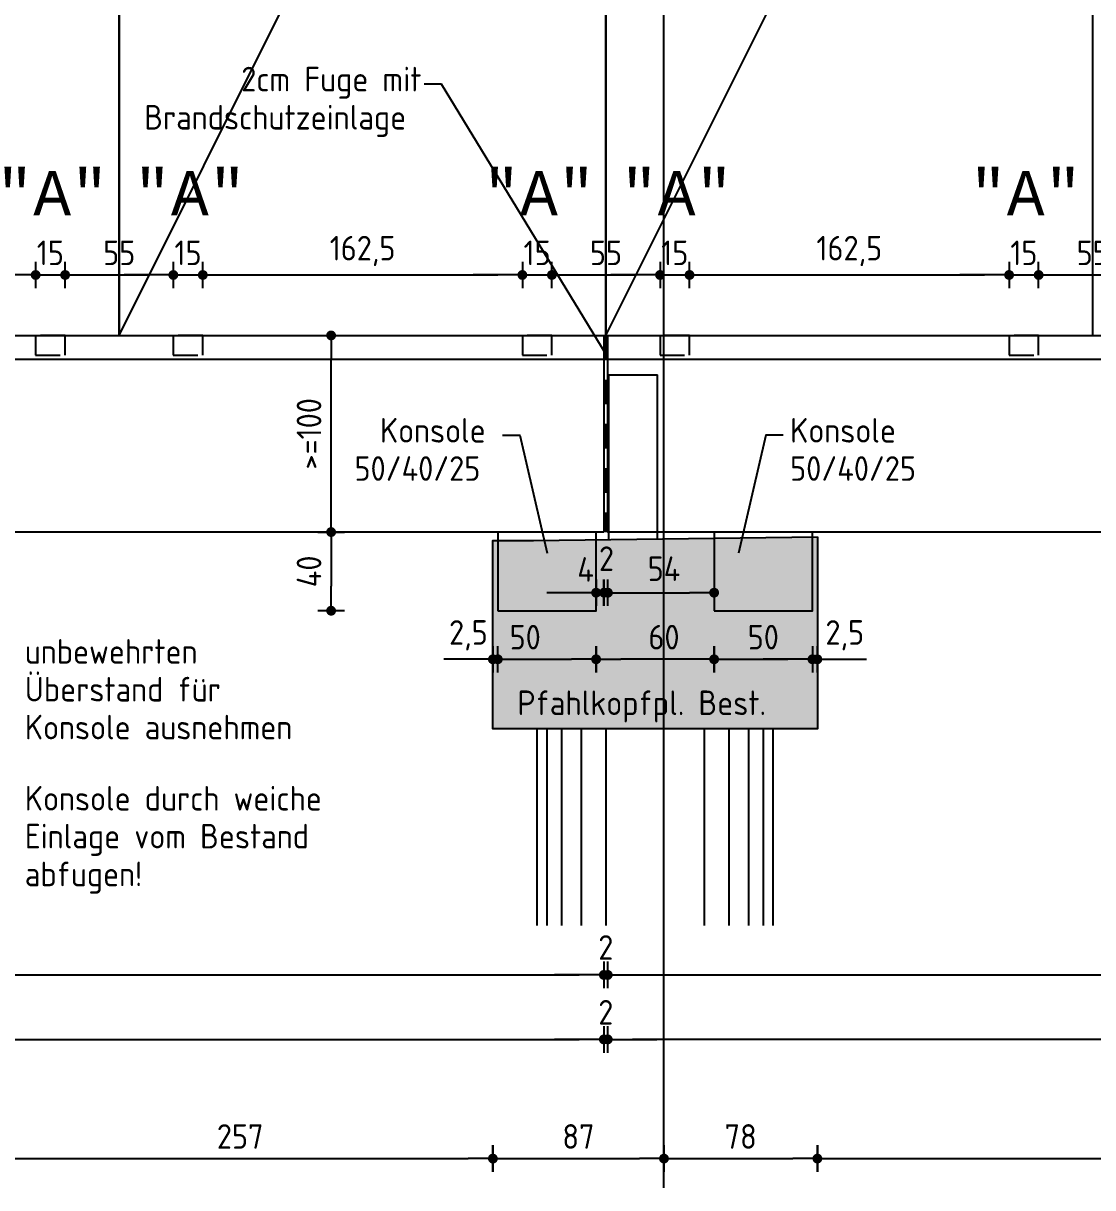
# Model space of a CAD drawing. Extents: x -17 to 300, y 24 to 138.
# Drawn here: x 256.68 to 262.12, y 124.58 to 130.5 of the extents above; entities that cross this region are included whole.
import ezdxf
from ezdxf.enums import TextEntityAlignment as Align

# ---------------------------------------------------------------- set-up
doc = ezdxf.new("R2010")
doc.units = 0
doc.header["$LTSCALE"] = 0.5
doc.header["$MEASUREMENT"] = 0
doc.header["$PDMODE"] = 2
for name, pattern in [('AUSGEZOGEN', [1000.01, 1000, 0.01]), ('DASHED2', [0.375, 0.25, -0.125]), ('HIDDEN', [0.375, 0.25, -0.125])]:
    doc.linetypes.add(name, pattern=pattern)
doc.layers.get('Defpoints').update_dxf_attribs({"linetype": 'CONTINUOUS'})
for name, color, linetype in [('ACHSEN', 7, 'CONTINUOUS'), ('BET-SCHN', 6, 'CONTINUOUS'), ('BETON', 7, 'CONTINUOUS'), ('MASSE', 7, 'CONTINUOUS'), ('OBJEKT', 7, 'CONTINUOUS'), ('TEXT', 7, 'CONTINUOUS')]:
    doc.layers.add(name, color=color, linetype=linetype)
doc.styles.add('mono', font='monos.ttf')
doc.styles.add('TXT', font='isocp.shx')
doc.dimstyles.new('DOT_I', dxfattribs={"dimscale": 0.5, "dimtxt": 0.25, "dimasz": 0.25, "dimexe": 0.1, "dimexo": 0.3, "dimgap": 0.1, "dimtad": 1, "dimdec": 3, "dimzin": 3, "dimtxsty": 'TXT', "dimblk": 'DOT', "dimblk1": 'DOT', "dimblk2": 'DOT', "dimsah": 1, "dimcen": 0.1, "dimse1": 1, "dimse2": 1, "dimazin": 0, "dimtfac": 1, "dimtdec": 4, "dimtix": 1, "dimtmove": 2, "dimatfit": 3, "dimldrblk": 'DOT', "dimfxl": 0, "dimtvp": 1, "dimtolj": 1, "dimtzin": 0, "dimarcsym": 0})

# ---------------------------------------------------------------- blocks, each defined once
blk = doc.blocks.new('DOT')
at = {"layer": 'MASSE', "color": 7, "linetype": 'Continuous'}
for p, q in [((0, 0.54), (0, -0.54)), ((0, 0), (-1, 0))]:
    blk.add_line(p, q, dxfattribs=at)
at = {"layer": 'MASSE', "color": 7, "linetype": 'Continuous', "const_width": 0.2}
blk.add_lwpolyline([(-0.1, 0, 1), (0.1, 0, 1)], format="xyb", close=True, dxfattribs=at)
blk = doc.blocks.new('*D281')
at = {"layer": 'Defpoints', "color": 0, "linetype": 'AUSGEZOGEN', "transparency": 16777216}
for p in [(259.0956, 127.266), (259.5956, 127.266), (259.5956, 127.266)]:
    blk.add_point(p, dxfattribs=at)
at = {"layer": 'MASSE', "color": 0, "linetype": 'AUSGEZOGEN', "lineweight": -2, "transparency": 16777216}
blk.add_line((259.2206, 127.266), (259.4706, 127.266), dxfattribs=at)
at = {"layer": 'MASSE', "color": 0, "linetype": 'AUSGEZOGEN', "lineweight": -2, "transparency": 16777216, "xscale": 0.125, "yscale": 0.125, "zscale": 0.125, "rotation": 180}
blk.add_blockref('DOT', (259.0956, 127.266), dxfattribs=at)
at = {"layer": 'MASSE', "color": 0, "linetype": 'AUSGEZOGEN', "lineweight": -2, "transparency": 16777216, "xscale": 0.125, "yscale": 0.125, "zscale": 0.125}
blk.add_blockref('DOT', (259.5956, 127.266), dxfattribs=at)
at = {"layer": 'MASSE', "color": 0, "linetype": 'AUSGEZOGEN', "transparency": 16777216, "insert": (259.2348, 127.3785), "char_height": 0.125, "attachment_point": 5, "style": 'TXT'}
blk.add_mtext('\\A1;50', dxfattribs=at)
blk = doc.blocks.new('*D282')
at = {"layer": 'Defpoints', "color": 0, "linetype": 'AUSGEZOGEN', "transparency": 16777216}
for p in [(260.1956, 127.266), (260.6956, 127.266), (260.6956, 127.266)]:
    blk.add_point(p, dxfattribs=at)
at = {"layer": 'MASSE', "color": 0, "linetype": 'AUSGEZOGEN', "lineweight": -2, "transparency": 16777216}
blk.add_line((260.3206, 127.266), (260.5706, 127.266), dxfattribs=at)
at = {"layer": 'MASSE', "color": 0, "linetype": 'AUSGEZOGEN', "lineweight": -2, "transparency": 16777216, "xscale": 0.125, "yscale": 0.125, "zscale": 0.125, "rotation": 180}
blk.add_blockref('DOT', (260.1956, 127.266), dxfattribs=at)
at = {"layer": 'MASSE', "color": 0, "linetype": 'AUSGEZOGEN', "lineweight": -2, "transparency": 16777216, "xscale": 0.125, "yscale": 0.125, "zscale": 0.125}
blk.add_blockref('DOT', (260.6956, 127.266), dxfattribs=at)
at = {"layer": 'MASSE', "color": 0, "linetype": 'AUSGEZOGEN', "transparency": 16777216, "insert": (260.4456, 127.3785), "char_height": 0.125, "attachment_point": 5, "style": 'TXT'}
blk.add_mtext('\\A1;50', dxfattribs=at)
blk = doc.blocks.new('*D284')
at = {"layer": 'Defpoints', "color": 0, "linetype": 'AUSGEZOGEN', "transparency": 16777216}
for p in [(247.2447, 125.333), (259.6347, 125.333), (259.6347, 125.333)]:
    blk.add_point(p, dxfattribs=at)
at = {"layer": 'MASSE', "color": 0, "linetype": 'AUSGEZOGEN', "lineweight": -2, "transparency": 16777216}
blk.add_line((247.3697, 125.333), (259.5097, 125.333), dxfattribs=at)
at = {"layer": 'MASSE', "color": 0, "linetype": 'AUSGEZOGEN', "lineweight": -2, "transparency": 16777216, "xscale": 0.125, "yscale": 0.125, "zscale": 0.125, "rotation": 180}
blk.add_blockref('DOT', (247.2447, 125.333), dxfattribs=at)
at = {"layer": 'MASSE', "color": 0, "linetype": 'AUSGEZOGEN', "lineweight": -2, "transparency": 16777216, "xscale": 0.125, "yscale": 0.125, "zscale": 0.125}
blk.add_blockref('DOT', (259.6347, 125.333), dxfattribs=at)
at = {"layer": 'MASSE', "color": 0, "linetype": 'AUSGEZOGEN', "transparency": 16777216, "insert": (253.4397, 125.4455), "char_height": 0.125, "attachment_point": 5, "style": 'TXT'}
blk.add_mtext('\\A1;1239', dxfattribs=at)
blk = doc.blocks.new('*D285')
at = {"layer": 'Defpoints', "color": 0, "linetype": 'AUSGEZOGEN', "transparency": 16777216}
for p in [(259.6347, 125.333), (259.6547, 125.333), (259.6547, 125.333)]:
    blk.add_point(p, dxfattribs=at)
at = {"layer": 'MASSE', "color": 0, "linetype": 'AUSGEZOGEN', "lineweight": -2, "transparency": 16777216}
for p, q in [((259.5097, 125.333), (259.3847, 125.333)), ((259.6347, 125.333), (259.6547, 125.333)), ((259.7797, 125.333), (259.9047, 125.333))]:
    blk.add_line(p, q, dxfattribs=at)
at = {"layer": 'MASSE', "color": 0, "linetype": 'AUSGEZOGEN', "lineweight": -2, "transparency": 16777216, "xscale": 0.125, "yscale": 0.125, "zscale": 0.125}
blk.add_blockref('DOT', (259.6347, 125.333), dxfattribs=at)
at = {"layer": 'MASSE', "color": 0, "linetype": 'AUSGEZOGEN', "lineweight": -2, "transparency": 16777216, "xscale": 0.125, "yscale": 0.125, "zscale": 0.125, "rotation": 180}
blk.add_blockref('DOT', (259.6547, 125.333), dxfattribs=at)
at = {"layer": 'MASSE', "color": 0, "linetype": 'AUSGEZOGEN', "transparency": 16777216, "insert": (259.6447, 125.4709), "char_height": 0.125, "attachment_point": 5, "style": 'TXT'}
blk.add_mtext('\\A1;2', dxfattribs=at)
blk = doc.blocks.new('*D286')
at = {"layer": 'Defpoints', "color": 0, "linetype": 'AUSGEZOGEN', "transparency": 16777216}
for p in [(259.6547, 125.333), (259.6547, 125.333), (267.5947, 125.333)]:
    blk.add_point(p, dxfattribs=at)
at = {"layer": 'MASSE', "color": 0, "linetype": 'AUSGEZOGEN', "lineweight": -2, "transparency": 16777216}
blk.add_line((267.4697, 125.333), (259.7797, 125.333), dxfattribs=at)
at = {"layer": 'MASSE', "color": 0, "linetype": 'AUSGEZOGEN', "lineweight": -2, "transparency": 16777216, "xscale": 0.125, "yscale": 0.125, "zscale": 0.125, "rotation": 180}
blk.add_blockref('DOT', (259.6547, 125.333), dxfattribs=at)
at = {"layer": 'MASSE', "color": 0, "linetype": 'AUSGEZOGEN', "lineweight": -2, "transparency": 16777216, "xscale": 0.125, "yscale": 0.125, "zscale": 0.125}
blk.add_blockref('DOT', (267.5947, 125.333), dxfattribs=at)
at = {"layer": 'MASSE', "color": 0, "linetype": 'AUSGEZOGEN', "transparency": 16777216, "insert": (263.6247, 125.4455), "char_height": 0.125, "attachment_point": 5, "style": 'TXT'}
blk.add_mtext('\\A1;794', dxfattribs=at)
blk = doc.blocks.new('*D289')
at = {"layer": 'Defpoints', "color": 0, "linetype": 'AUSGEZOGEN', "transparency": 16777216}
for p in [(249.7447, 125.6609), (259.6347, 125.6609), (259.6347, 125.6609)]:
    blk.add_point(p, dxfattribs=at)
at = {"layer": 'MASSE', "color": 0, "linetype": 'AUSGEZOGEN', "lineweight": -2, "transparency": 16777216}
blk.add_line((249.8697, 125.6609), (259.5097, 125.6609), dxfattribs=at)
at = {"layer": 'MASSE', "color": 0, "linetype": 'AUSGEZOGEN', "lineweight": -2, "transparency": 16777216, "xscale": 0.125, "yscale": 0.125, "zscale": 0.125, "rotation": 180}
blk.add_blockref('DOT', (249.7447, 125.6609), dxfattribs=at)
at = {"layer": 'MASSE', "color": 0, "linetype": 'AUSGEZOGEN', "lineweight": -2, "transparency": 16777216, "xscale": 0.125, "yscale": 0.125, "zscale": 0.125}
blk.add_blockref('DOT', (259.6347, 125.6609), dxfattribs=at)
at = {"layer": 'MASSE', "color": 0, "linetype": 'AUSGEZOGEN', "transparency": 16777216, "insert": (254.6897, 125.7734), "char_height": 0.125, "attachment_point": 5, "style": 'TXT'}
blk.add_mtext('\\A1;989', dxfattribs=at)
blk = doc.blocks.new('*D290')
at = {"layer": 'Defpoints', "color": 0, "linetype": 'AUSGEZOGEN', "transparency": 16777216}
for p in [(259.6347, 125.6609), (259.6547, 125.6609), (259.6547, 125.6609)]:
    blk.add_point(p, dxfattribs=at)
at = {"layer": 'MASSE', "color": 0, "linetype": 'AUSGEZOGEN', "lineweight": -2, "transparency": 16777216}
for p, q in [((259.5097, 125.6609), (259.3847, 125.6609)), ((259.6347, 125.6609), (259.6547, 125.6609)), ((259.7797, 125.6609), (259.9047, 125.6609))]:
    blk.add_line(p, q, dxfattribs=at)
at = {"layer": 'MASSE', "color": 0, "linetype": 'AUSGEZOGEN', "lineweight": -2, "transparency": 16777216, "xscale": 0.125, "yscale": 0.125, "zscale": 0.125}
blk.add_blockref('DOT', (259.6347, 125.6609), dxfattribs=at)
at = {"layer": 'MASSE', "color": 0, "linetype": 'AUSGEZOGEN', "lineweight": -2, "transparency": 16777216, "xscale": 0.125, "yscale": 0.125, "zscale": 0.125, "rotation": 180}
blk.add_blockref('DOT', (259.6547, 125.6609), dxfattribs=at)
at = {"layer": 'MASSE', "color": 0, "linetype": 'AUSGEZOGEN', "transparency": 16777216, "insert": (259.6447, 125.8005), "char_height": 0.125, "attachment_point": 5, "style": 'TXT'}
blk.add_mtext('\\A1;2', dxfattribs=at)
blk = doc.blocks.new('*D291')
at = {"layer": 'Defpoints', "color": 0, "linetype": 'AUSGEZOGEN', "transparency": 16777216}
for p in [(259.6547, 125.6609), (269.5447, 125.6609), (269.5447, 125.6609)]:
    blk.add_point(p, dxfattribs=at)
at = {"layer": 'MASSE', "color": 0, "linetype": 'AUSGEZOGEN', "lineweight": -2, "transparency": 16777216}
blk.add_line((259.7797, 125.6609), (269.4197, 125.6609), dxfattribs=at)
at = {"layer": 'MASSE', "color": 0, "linetype": 'AUSGEZOGEN', "lineweight": -2, "transparency": 16777216, "xscale": 0.125, "yscale": 0.125, "zscale": 0.125, "rotation": 180}
blk.add_blockref('DOT', (259.6547, 125.6609), dxfattribs=at)
at = {"layer": 'MASSE', "color": 0, "linetype": 'AUSGEZOGEN', "lineweight": -2, "transparency": 16777216, "xscale": 0.125, "yscale": 0.125, "zscale": 0.125}
blk.add_blockref('DOT', (269.5447, 125.6609), dxfattribs=at)
at = {"layer": 'MASSE', "color": 0, "linetype": 'AUSGEZOGEN', "transparency": 16777216, "insert": (264.5997, 125.7734), "char_height": 0.125, "attachment_point": 5, "style": 'TXT'}
blk.add_mtext('\\A1;989', dxfattribs=at)
blk = doc.blocks.new('*D297')
at = {"layer": 'Defpoints', "color": 0, "linetype": 'AUSGEZOGEN', "transparency": 16777216}
for p in [(258.2481, 127.9129), (258.2481, 127.5129), (258.2481, 127.5129)]:
    blk.add_point(p, dxfattribs=at)
at = {"layer": 'MASSE', "color": 0, "linetype": 'AUSGEZOGEN', "lineweight": -2, "transparency": 16777216}
blk.add_line((258.2481, 127.7879), (258.2481, 127.6379), dxfattribs=at)
at = {"layer": 'MASSE', "color": 0, "linetype": 'AUSGEZOGEN', "lineweight": -2, "transparency": 16777216, "xscale": 0.125, "yscale": 0.125, "zscale": 0.125}
for p, rotation in [((258.2481, 127.9129), 90), ((258.2481, 127.5129), 270)]:
    blk.add_blockref('DOT', p, dxfattribs=dict(at, rotation=rotation))
at = {"layer": 'MASSE', "color": 0, "linetype": 'AUSGEZOGEN', "transparency": 16777216, "insert": (258.1356, 127.7129), "char_height": 0.125, "attachment_point": 5, "rotation": 90, "style": 'TXT'}
blk.add_mtext('\\A1;40', dxfattribs=at)
blk = doc.blocks.new('*D298')
at = {"layer": 'Defpoints', "color": 0, "linetype": 'AUSGEZOGEN', "transparency": 16777216}
for p in [(258.2481, 128.9129), (258.2481, 128.9129), (258.2481, 127.9129)]:
    blk.add_point(p, dxfattribs=at)
at = {"layer": 'MASSE', "color": 0, "linetype": 'AUSGEZOGEN', "lineweight": -2, "transparency": 16777216}
blk.add_line((258.2481, 128.0379), (258.2481, 128.7879), dxfattribs=at)
at = {"layer": 'MASSE', "color": 0, "linetype": 'AUSGEZOGEN', "lineweight": -2, "transparency": 16777216, "xscale": 0.125, "yscale": 0.125, "zscale": 0.125}
for p, rotation in [((258.2481, 128.9129), 90), ((258.2481, 127.9129), 270)]:
    blk.add_blockref('DOT', p, dxfattribs=dict(at, rotation=rotation))
at = {"layer": 'MASSE', "color": 0, "linetype": 'AUSGEZOGEN', "transparency": 16777216, "insert": (258.1356, 128.4129), "char_height": 0.125, "attachment_point": 5, "rotation": 90, "style": 'TXT'}
blk.add_mtext('\\A1;>=100', dxfattribs=at)
blk = doc.blocks.new('*D183')
at = {"layer": 'Defpoints', "color": 0, "linetype": 'AUSGEZOGEN', "transparency": 16777216}
for p in [(256.5006, 124.7269), (259.0706, 124.7269), (259.0706, 124.7269)]:
    blk.add_point(p, dxfattribs=at)
at = {"layer": 'MASSE', "color": 0, "linetype": 'AUSGEZOGEN', "lineweight": -2, "transparency": 16777216}
blk.add_line((256.6256, 124.7269), (258.9456, 124.7269), dxfattribs=at)
at = {"layer": 'MASSE', "color": 0, "linetype": 'AUSGEZOGEN', "lineweight": -2, "transparency": 16777216, "xscale": 0.125, "yscale": 0.125, "zscale": 0.125, "rotation": 180}
blk.add_blockref('DOT', (256.5006, 124.7269), dxfattribs=at)
at = {"layer": 'MASSE', "color": 0, "linetype": 'AUSGEZOGEN', "lineweight": -2, "transparency": 16777216, "xscale": 0.125, "yscale": 0.125, "zscale": 0.125}
blk.add_blockref('DOT', (259.0706, 124.7269), dxfattribs=at)
at = {"layer": 'MASSE', "color": 0, "linetype": 'AUSGEZOGEN', "transparency": 16777216, "insert": (257.7856, 124.8394), "char_height": 0.125, "attachment_point": 5, "style": 'TXT'}
blk.add_mtext('\\A1;257', dxfattribs=at)
blk = doc.blocks.new('*D184')
at = {"layer": 'Defpoints', "color": 0, "linetype": 'AUSGEZOGEN', "transparency": 16777216}
for p in [(259.0706, 124.7269), (259.9406, 124.7269), (259.9406, 124.7269)]:
    blk.add_point(p, dxfattribs=at)
at = {"layer": 'MASSE', "color": 0, "linetype": 'AUSGEZOGEN', "lineweight": -2, "transparency": 16777216}
blk.add_line((259.1956, 124.7269), (259.8156, 124.7269), dxfattribs=at)
at = {"layer": 'MASSE', "color": 0, "linetype": 'AUSGEZOGEN', "lineweight": -2, "transparency": 16777216, "xscale": 0.125, "yscale": 0.125, "zscale": 0.125, "rotation": 180}
blk.add_blockref('DOT', (259.0706, 124.7269), dxfattribs=at)
at = {"layer": 'MASSE', "color": 0, "linetype": 'AUSGEZOGEN', "lineweight": -2, "transparency": 16777216, "xscale": 0.125, "yscale": 0.125, "zscale": 0.125}
blk.add_blockref('DOT', (259.9406, 124.7269), dxfattribs=at)
at = {"layer": 'MASSE', "color": 0, "linetype": 'AUSGEZOGEN', "transparency": 16777216, "insert": (259.5056, 124.8394), "char_height": 0.125, "attachment_point": 5, "style": 'TXT'}
blk.add_mtext('\\A1;87', dxfattribs=at)
blk = doc.blocks.new('*D185')
at = {"layer": 'Defpoints', "color": 0, "linetype": 'AUSGEZOGEN', "transparency": 16777216}
for p in [(259.9406, 124.7269), (260.7206, 124.7269), (260.7206, 124.7269)]:
    blk.add_point(p, dxfattribs=at)
at = {"layer": 'MASSE', "color": 0, "linetype": 'AUSGEZOGEN', "lineweight": -2, "transparency": 16777216}
blk.add_line((260.0656, 124.7269), (260.5956, 124.7269), dxfattribs=at)
at = {"layer": 'MASSE', "color": 0, "linetype": 'AUSGEZOGEN', "lineweight": -2, "transparency": 16777216, "xscale": 0.125, "yscale": 0.125, "zscale": 0.125, "rotation": 180}
blk.add_blockref('DOT', (259.9406, 124.7269), dxfattribs=at)
at = {"layer": 'MASSE', "color": 0, "linetype": 'AUSGEZOGEN', "lineweight": -2, "transparency": 16777216, "xscale": 0.125, "yscale": 0.125, "zscale": 0.125}
blk.add_blockref('DOT', (260.7206, 124.7269), dxfattribs=at)
at = {"layer": 'MASSE', "color": 0, "linetype": 'AUSGEZOGEN', "transparency": 16777216, "insert": (260.3306, 124.8394), "char_height": 0.125, "attachment_point": 5, "style": 'TXT'}
blk.add_mtext('\\A1;78', dxfattribs=at)
blk = doc.blocks.new('*D186')
at = {"layer": 'Defpoints', "color": 0, "linetype": 'AUSGEZOGEN', "transparency": 16777216}
for p in [(260.7206, 124.7269), (266.8156, 124.7269), (266.8156, 124.7269)]:
    blk.add_point(p, dxfattribs=at)
at = {"layer": 'MASSE', "color": 0, "linetype": 'AUSGEZOGEN', "lineweight": -2, "transparency": 16777216}
blk.add_line((260.8456, 124.7269), (266.6906, 124.7269), dxfattribs=at)
at = {"layer": 'MASSE', "color": 0, "linetype": 'AUSGEZOGEN', "lineweight": -2, "transparency": 16777216, "xscale": 0.125, "yscale": 0.125, "zscale": 0.125, "rotation": 180}
blk.add_blockref('DOT', (260.7206, 124.7269), dxfattribs=at)
at = {"layer": 'MASSE', "color": 0, "linetype": 'AUSGEZOGEN', "lineweight": -2, "transparency": 16777216, "xscale": 0.125, "yscale": 0.125, "zscale": 0.125}
blk.add_blockref('DOT', (266.8156, 124.7269), dxfattribs=at)
at = {"layer": 'MASSE', "color": 0, "linetype": 'AUSGEZOGEN', "transparency": 16777216, "insert": (263.7681, 124.8488), "char_height": 0.125, "attachment_point": 5, "style": 'TXT'}
blk.add_mtext('\\A1;609,5', dxfattribs=at)
blk = doc.blocks.new('*D196')
at = {"layer": 'Defpoints', "color": 0, "linetype": 'AUSGEZOGEN', "transparency": 16777216}
for p in [(260.6956, 127.266), (260.6956, 127.266), (260.7206, 127.266)]:
    blk.add_point(p, dxfattribs=at)
at = {"layer": 'MASSE', "color": 0, "linetype": 'AUSGEZOGEN', "lineweight": -2, "transparency": 16777216}
for p, q in [((260.5706, 127.266), (260.4456, 127.266)), ((260.7206, 127.266), (260.6956, 127.266)), ((260.8456, 127.266), (260.9706, 127.266))]:
    blk.add_line(p, q, dxfattribs=at)
at = {"layer": 'MASSE', "color": 0, "linetype": 'AUSGEZOGEN', "lineweight": -2, "transparency": 16777216, "xscale": 0.125, "yscale": 0.125, "zscale": 0.125}
blk.add_blockref('DOT', (260.6956, 127.266), dxfattribs=at)
at = {"layer": 'MASSE', "color": 0, "linetype": 'AUSGEZOGEN', "lineweight": -2, "transparency": 16777216, "xscale": 0.125, "yscale": 0.125, "zscale": 0.125, "rotation": 180}
blk.add_blockref('DOT', (260.7206, 127.266), dxfattribs=at)
at = {"layer": 'MASSE', "color": 0, "linetype": 'AUSGEZOGEN', "transparency": 16777216, "insert": (260.86, 127.3879), "char_height": 0.125, "attachment_point": 5, "style": 'TXT'}
blk.add_mtext('\\A1;2,5', dxfattribs=at)
blk = doc.blocks.new('*D197')
at = {"layer": 'Defpoints', "color": 0, "linetype": 'AUSGEZOGEN', "transparency": 16777216}
for p in [(259.0706, 127.266), (259.0956, 127.266), (259.0956, 127.266)]:
    blk.add_point(p, dxfattribs=at)
at = {"layer": 'MASSE', "color": 0, "linetype": 'AUSGEZOGEN', "lineweight": -2, "transparency": 16777216}
for p, q in [((258.9456, 127.266), (258.8206, 127.266)), ((259.0706, 127.266), (259.0956, 127.266)), ((259.2206, 127.266), (259.3456, 127.266))]:
    blk.add_line(p, q, dxfattribs=at)
at = {"layer": 'MASSE', "color": 0, "linetype": 'AUSGEZOGEN', "lineweight": -2, "transparency": 16777216, "xscale": 0.125, "yscale": 0.125, "zscale": 0.125}
blk.add_blockref('DOT', (259.0706, 127.266), dxfattribs=at)
at = {"layer": 'MASSE', "color": 0, "linetype": 'AUSGEZOGEN', "lineweight": -2, "transparency": 16777216, "xscale": 0.125, "yscale": 0.125, "zscale": 0.125, "rotation": 180}
blk.add_blockref('DOT', (259.0956, 127.266), dxfattribs=at)
at = {"layer": 'MASSE', "color": 0, "linetype": 'AUSGEZOGEN', "transparency": 16777216, "insert": (258.9462, 127.3879), "char_height": 0.125, "attachment_point": 5, "style": 'TXT'}
blk.add_mtext('\\A1;2,5', dxfattribs=at)
blk = doc.blocks.new('*D198')
at = {"layer": 'Defpoints', "color": 0, "linetype": 'AUSGEZOGEN', "transparency": 16777216}
for p in [(259.5956, 127.6047), (259.5956, 127.6047), (259.6356, 127.6047)]:
    blk.add_point(p, dxfattribs=at)
at = {"layer": 'MASSE', "color": 0, "linetype": 'AUSGEZOGEN', "lineweight": -2, "transparency": 16777216}
for p, q in [((259.4706, 127.6047), (259.3456, 127.6047)), ((259.6356, 127.6047), (259.5956, 127.6047)), ((259.7606, 127.6047), (259.8856, 127.6047))]:
    blk.add_line(p, q, dxfattribs=at)
at = {"layer": 'MASSE', "color": 0, "linetype": 'AUSGEZOGEN', "lineweight": -2, "transparency": 16777216, "xscale": 0.125, "yscale": 0.125, "zscale": 0.125}
blk.add_blockref('DOT', (259.5956, 127.6047), dxfattribs=at)
at = {"layer": 'MASSE', "color": 0, "linetype": 'AUSGEZOGEN', "lineweight": -2, "transparency": 16777216, "xscale": 0.125, "yscale": 0.125, "zscale": 0.125, "rotation": 180}
blk.add_blockref('DOT', (259.6356, 127.6047), dxfattribs=at)
at = {"layer": 'MASSE', "color": 0, "linetype": 'AUSGEZOGEN', "transparency": 16777216, "insert": (259.5421, 127.723), "char_height": 0.125, "attachment_point": 5, "style": 'TXT'}
blk.add_mtext('\\A1;4', dxfattribs=at)
blk = doc.blocks.new('*D199')
at = {"layer": 'Defpoints', "color": 0, "linetype": 'AUSGEZOGEN', "transparency": 16777216}
for p in [(259.6356, 127.6047), (259.6556, 127.6047), (259.6556, 127.6047)]:
    blk.add_point(p, dxfattribs=at)
at = {"layer": 'MASSE', "color": 0, "linetype": 'AUSGEZOGEN', "lineweight": -2, "transparency": 16777216}
for p, q in [((259.5106, 127.6047), (259.3856, 127.6047)), ((259.6356, 127.6047), (259.6556, 127.6047)), ((259.7806, 127.6047), (259.9056, 127.6047))]:
    blk.add_line(p, q, dxfattribs=at)
at = {"layer": 'MASSE', "color": 0, "linetype": 'AUSGEZOGEN', "lineweight": -2, "transparency": 16777216, "xscale": 0.125, "yscale": 0.125, "zscale": 0.125}
blk.add_blockref('DOT', (259.6356, 127.6047), dxfattribs=at)
at = {"layer": 'MASSE', "color": 0, "linetype": 'AUSGEZOGEN', "lineweight": -2, "transparency": 16777216, "xscale": 0.125, "yscale": 0.125, "zscale": 0.125, "rotation": 180}
blk.add_blockref('DOT', (259.6556, 127.6047), dxfattribs=at)
at = {"layer": 'MASSE', "color": 0, "linetype": 'AUSGEZOGEN', "transparency": 16777216, "insert": (259.6482, 127.7777), "char_height": 0.125, "attachment_point": 5, "style": 'TXT'}
blk.add_mtext('\\A1;2', dxfattribs=at)
blk = doc.blocks.new('*D200')
at = {"layer": 'Defpoints', "color": 0, "linetype": 'AUSGEZOGEN', "transparency": 16777216}
for p in [(259.6556, 127.6047), (260.1956, 127.6047), (260.1956, 127.6047)]:
    blk.add_point(p, dxfattribs=at)
at = {"layer": 'MASSE', "color": 0, "linetype": 'AUSGEZOGEN', "lineweight": -2, "transparency": 16777216}
blk.add_line((259.7806, 127.6047), (260.0706, 127.6047), dxfattribs=at)
at = {"layer": 'MASSE', "color": 0, "linetype": 'AUSGEZOGEN', "lineweight": -2, "transparency": 16777216, "xscale": 0.125, "yscale": 0.125, "zscale": 0.125, "rotation": 180}
blk.add_blockref('DOT', (259.6556, 127.6047), dxfattribs=at)
at = {"layer": 'MASSE', "color": 0, "linetype": 'AUSGEZOGEN', "lineweight": -2, "transparency": 16777216, "xscale": 0.125, "yscale": 0.125, "zscale": 0.125}
blk.add_blockref('DOT', (260.1956, 127.6047), dxfattribs=at)
at = {"layer": 'MASSE', "color": 0, "linetype": 'AUSGEZOGEN', "transparency": 16777216, "insert": (259.9406, 127.7265), "char_height": 0.125, "attachment_point": 5, "style": 'TXT'}
blk.add_mtext('\\A1;54', dxfattribs=at)
blk = doc.blocks.new('*D201')
at = {"layer": 'Defpoints', "color": 0, "linetype": 'AUSGEZOGEN', "transparency": 16777216}
for p in [(259.5956, 127.266), (259.5956, 127.266), (260.1956, 127.266)]:
    blk.add_point(p, dxfattribs=at)
at = {"layer": 'MASSE', "color": 0, "linetype": 'AUSGEZOGEN', "lineweight": -2, "transparency": 16777216}
blk.add_line((260.0706, 127.266), (259.7206, 127.266), dxfattribs=at)
at = {"layer": 'MASSE', "color": 0, "linetype": 'AUSGEZOGEN', "lineweight": -2, "transparency": 16777216, "xscale": 0.125, "yscale": 0.125, "zscale": 0.125, "rotation": 180}
blk.add_blockref('DOT', (259.5956, 127.266), dxfattribs=at)
at = {"layer": 'MASSE', "color": 0, "linetype": 'AUSGEZOGEN', "lineweight": -2, "transparency": 16777216, "xscale": 0.125, "yscale": 0.125, "zscale": 0.125}
blk.add_blockref('DOT', (260.1956, 127.266), dxfattribs=at)
at = {"layer": 'MASSE', "color": 0, "linetype": 'AUSGEZOGEN', "transparency": 16777216, "insert": (259.9406, 127.3785), "char_height": 0.125, "attachment_point": 5, "style": 'TXT'}
blk.add_mtext('\\A1;60', dxfattribs=at)
blk = doc.blocks.new('*D238')
at = {"layer": 'Defpoints', "color": 0, "linetype": 'AUSGEZOGEN', "transparency": 16777216}
for p in [(255.1206, 129.2204), (256.7456, 129.2204), (256.7456, 129.2204)]:
    blk.add_point(p, dxfattribs=at)
at = {"layer": 'MASSE', "color": 0, "linetype": 'AUSGEZOGEN', "lineweight": -2, "transparency": 16777216}
blk.add_line((255.2456, 129.2204), (256.6206, 129.2204), dxfattribs=at)
at = {"layer": 'MASSE', "color": 0, "linetype": 'AUSGEZOGEN', "lineweight": -2, "transparency": 16777216, "xscale": 0.125, "yscale": 0.125, "zscale": 0.125, "rotation": 180}
blk.add_blockref('DOT', (255.1206, 129.2204), dxfattribs=at)
at = {"layer": 'MASSE', "color": 0, "linetype": 'AUSGEZOGEN', "lineweight": -2, "transparency": 16777216, "xscale": 0.125, "yscale": 0.125, "zscale": 0.125}
blk.add_blockref('DOT', (256.7456, 129.2204), dxfattribs=at)
at = {"layer": 'MASSE', "color": 0, "linetype": 'AUSGEZOGEN', "transparency": 16777216, "insert": (255.9331, 129.3423), "char_height": 0.125, "attachment_point": 5, "style": 'TXT'}
blk.add_mtext('\\A1;162,5', dxfattribs=at)
blk = doc.blocks.new('*D239')
at = {"layer": 'Defpoints', "color": 0, "linetype": 'AUSGEZOGEN', "transparency": 16777216}
for p in [(256.7456, 129.2204), (256.8956, 129.2204), (256.8956, 129.2204)]:
    blk.add_point(p, dxfattribs=at)
at = {"layer": 'MASSE', "color": 0, "linetype": 'AUSGEZOGEN', "lineweight": -2, "transparency": 16777216}
for p, q in [((256.6206, 129.2204), (256.4956, 129.2204)), ((256.7456, 129.2204), (256.8956, 129.2204)), ((257.0206, 129.2204), (257.1456, 129.2204))]:
    blk.add_line(p, q, dxfattribs=at)
at = {"layer": 'MASSE', "color": 0, "linetype": 'AUSGEZOGEN', "lineweight": -2, "transparency": 16777216, "xscale": 0.125, "yscale": 0.125, "zscale": 0.125}
blk.add_blockref('DOT', (256.7456, 129.2204), dxfattribs=at)
at = {"layer": 'MASSE', "color": 0, "linetype": 'AUSGEZOGEN', "lineweight": -2, "transparency": 16777216, "xscale": 0.125, "yscale": 0.125, "zscale": 0.125, "rotation": 180}
blk.add_blockref('DOT', (256.8956, 129.2204), dxfattribs=at)
at = {"layer": 'MASSE', "color": 0, "linetype": 'AUSGEZOGEN', "transparency": 16777216, "insert": (256.8206, 129.3329), "char_height": 0.125, "attachment_point": 5, "style": 'TXT'}
blk.add_mtext('\\A1;15', dxfattribs=at)
blk = doc.blocks.new('*D240')
at = {"layer": 'Defpoints', "color": 0, "linetype": 'AUSGEZOGEN', "transparency": 16777216}
for p in [(256.8956, 129.2204), (257.4456, 129.2204), (257.4456, 129.2204)]:
    blk.add_point(p, dxfattribs=at)
at = {"layer": 'MASSE', "color": 0, "linetype": 'AUSGEZOGEN', "lineweight": -2, "transparency": 16777216}
blk.add_line((257.0206, 129.2204), (257.3206, 129.2204), dxfattribs=at)
at = {"layer": 'MASSE', "color": 0, "linetype": 'AUSGEZOGEN', "lineweight": -2, "transparency": 16777216, "xscale": 0.125, "yscale": 0.125, "zscale": 0.125, "rotation": 180}
blk.add_blockref('DOT', (256.8956, 129.2204), dxfattribs=at)
at = {"layer": 'MASSE', "color": 0, "linetype": 'AUSGEZOGEN', "lineweight": -2, "transparency": 16777216, "xscale": 0.125, "yscale": 0.125, "zscale": 0.125}
blk.add_blockref('DOT', (257.4456, 129.2204), dxfattribs=at)
at = {"layer": 'MASSE', "color": 0, "linetype": 'AUSGEZOGEN', "transparency": 16777216, "insert": (257.1706, 129.3329), "char_height": 0.125, "attachment_point": 5, "style": 'TXT'}
blk.add_mtext('\\A1;55', dxfattribs=at)
blk = doc.blocks.new('*D241')
at = {"layer": 'Defpoints', "color": 0, "linetype": 'AUSGEZOGEN', "transparency": 16777216}
for p in [(257.4456, 129.2204), (257.5956, 129.2204), (257.5956, 129.2204)]:
    blk.add_point(p, dxfattribs=at)
at = {"layer": 'MASSE', "color": 0, "linetype": 'AUSGEZOGEN', "lineweight": -2, "transparency": 16777216}
for p, q in [((257.3206, 129.2204), (257.1956, 129.2204)), ((257.4456, 129.2204), (257.5956, 129.2204)), ((257.7206, 129.2204), (257.8456, 129.2204))]:
    blk.add_line(p, q, dxfattribs=at)
at = {"layer": 'MASSE', "color": 0, "linetype": 'AUSGEZOGEN', "lineweight": -2, "transparency": 16777216, "xscale": 0.125, "yscale": 0.125, "zscale": 0.125}
blk.add_blockref('DOT', (257.4456, 129.2204), dxfattribs=at)
at = {"layer": 'MASSE', "color": 0, "linetype": 'AUSGEZOGEN', "lineweight": -2, "transparency": 16777216, "xscale": 0.125, "yscale": 0.125, "zscale": 0.125, "rotation": 180}
blk.add_blockref('DOT', (257.5956, 129.2204), dxfattribs=at)
at = {"layer": 'MASSE', "color": 0, "linetype": 'AUSGEZOGEN', "transparency": 16777216, "insert": (257.5206, 129.3329), "char_height": 0.125, "attachment_point": 5, "style": 'TXT'}
blk.add_mtext('\\A1;15', dxfattribs=at)
blk = doc.blocks.new('*D242')
at = {"layer": 'Defpoints', "color": 0, "linetype": 'AUSGEZOGEN', "transparency": 16777216}
for p in [(257.5956, 129.2204), (259.2206, 129.2204), (259.2206, 129.2204)]:
    blk.add_point(p, dxfattribs=at)
at = {"layer": 'MASSE', "color": 0, "linetype": 'AUSGEZOGEN', "lineweight": -2, "transparency": 16777216}
blk.add_line((257.7206, 129.2204), (259.0956, 129.2204), dxfattribs=at)
at = {"layer": 'MASSE', "color": 0, "linetype": 'AUSGEZOGEN', "lineweight": -2, "transparency": 16777216, "xscale": 0.125, "yscale": 0.125, "zscale": 0.125, "rotation": 180}
blk.add_blockref('DOT', (257.5956, 129.2204), dxfattribs=at)
at = {"layer": 'MASSE', "color": 0, "linetype": 'AUSGEZOGEN', "lineweight": -2, "transparency": 16777216, "xscale": 0.125, "yscale": 0.125, "zscale": 0.125}
blk.add_blockref('DOT', (259.2206, 129.2204), dxfattribs=at)
at = {"layer": 'MASSE', "color": 0, "linetype": 'AUSGEZOGEN', "transparency": 16777216, "insert": (258.4081, 129.3423), "char_height": 0.125, "attachment_point": 5, "style": 'TXT'}
blk.add_mtext('\\A1;162,5', dxfattribs=at)
blk = doc.blocks.new('*D243')
at = {"layer": 'Defpoints', "color": 0, "linetype": 'AUSGEZOGEN', "transparency": 16777216}
for p in [(259.2206, 129.2204), (259.3706, 129.2204), (259.3706, 129.2204)]:
    blk.add_point(p, dxfattribs=at)
at = {"layer": 'MASSE', "color": 0, "linetype": 'AUSGEZOGEN', "lineweight": -2, "transparency": 16777216}
for p, q in [((259.0956, 129.2204), (258.9706, 129.2204)), ((259.2206, 129.2204), (259.3706, 129.2204)), ((259.4956, 129.2204), (259.6206, 129.2204))]:
    blk.add_line(p, q, dxfattribs=at)
at = {"layer": 'MASSE', "color": 0, "linetype": 'AUSGEZOGEN', "lineweight": -2, "transparency": 16777216, "xscale": 0.125, "yscale": 0.125, "zscale": 0.125}
blk.add_blockref('DOT', (259.2206, 129.2204), dxfattribs=at)
at = {"layer": 'MASSE', "color": 0, "linetype": 'AUSGEZOGEN', "lineweight": -2, "transparency": 16777216, "xscale": 0.125, "yscale": 0.125, "zscale": 0.125, "rotation": 180}
blk.add_blockref('DOT', (259.3706, 129.2204), dxfattribs=at)
at = {"layer": 'MASSE', "color": 0, "linetype": 'AUSGEZOGEN', "transparency": 16777216, "insert": (259.2956, 129.3329), "char_height": 0.125, "attachment_point": 5, "style": 'TXT'}
blk.add_mtext('\\A1;15', dxfattribs=at)
blk = doc.blocks.new('*D244')
at = {"layer": 'Defpoints', "color": 0, "linetype": 'AUSGEZOGEN', "transparency": 16777216}
for p in [(259.3706, 129.2204), (259.9206, 129.2204), (259.9206, 129.2204)]:
    blk.add_point(p, dxfattribs=at)
at = {"layer": 'MASSE', "color": 0, "linetype": 'AUSGEZOGEN', "lineweight": -2, "transparency": 16777216}
blk.add_line((259.4956, 129.2204), (259.7956, 129.2204), dxfattribs=at)
at = {"layer": 'MASSE', "color": 0, "linetype": 'AUSGEZOGEN', "lineweight": -2, "transparency": 16777216, "xscale": 0.125, "yscale": 0.125, "zscale": 0.125, "rotation": 180}
blk.add_blockref('DOT', (259.3706, 129.2204), dxfattribs=at)
at = {"layer": 'MASSE', "color": 0, "linetype": 'AUSGEZOGEN', "lineweight": -2, "transparency": 16777216, "xscale": 0.125, "yscale": 0.125, "zscale": 0.125}
blk.add_blockref('DOT', (259.9206, 129.2204), dxfattribs=at)
at = {"layer": 'MASSE', "color": 0, "linetype": 'AUSGEZOGEN', "transparency": 16777216, "insert": (259.6456, 129.3329), "char_height": 0.125, "attachment_point": 5, "style": 'TXT'}
blk.add_mtext('\\A1;55', dxfattribs=at)
blk = doc.blocks.new('*D245')
at = {"layer": 'Defpoints', "color": 0, "linetype": 'AUSGEZOGEN', "transparency": 16777216}
for p in [(259.9206, 129.2204), (260.0706, 129.2204), (260.0706, 129.2204)]:
    blk.add_point(p, dxfattribs=at)
at = {"layer": 'MASSE', "color": 0, "linetype": 'AUSGEZOGEN', "lineweight": -2, "transparency": 16777216}
for p, q in [((259.7956, 129.2204), (259.6706, 129.2204)), ((259.9206, 129.2204), (260.0706, 129.2204)), ((260.1956, 129.2204), (260.3206, 129.2204))]:
    blk.add_line(p, q, dxfattribs=at)
at = {"layer": 'MASSE', "color": 0, "linetype": 'AUSGEZOGEN', "lineweight": -2, "transparency": 16777216, "xscale": 0.125, "yscale": 0.125, "zscale": 0.125}
blk.add_blockref('DOT', (259.9206, 129.2204), dxfattribs=at)
at = {"layer": 'MASSE', "color": 0, "linetype": 'AUSGEZOGEN', "lineweight": -2, "transparency": 16777216, "xscale": 0.125, "yscale": 0.125, "zscale": 0.125, "rotation": 180}
blk.add_blockref('DOT', (260.0706, 129.2204), dxfattribs=at)
at = {"layer": 'MASSE', "color": 0, "linetype": 'AUSGEZOGEN', "transparency": 16777216, "insert": (259.9956, 129.3329), "char_height": 0.125, "attachment_point": 5, "style": 'TXT'}
blk.add_mtext('\\A1;15', dxfattribs=at)
blk = doc.blocks.new('*D246')
at = {"layer": 'Defpoints', "color": 0, "linetype": 'AUSGEZOGEN', "transparency": 16777216}
for p in [(260.0706, 129.2204), (261.6956, 129.2204), (261.6956, 129.2204)]:
    blk.add_point(p, dxfattribs=at)
at = {"layer": 'MASSE', "color": 0, "linetype": 'AUSGEZOGEN', "lineweight": -2, "transparency": 16777216}
blk.add_line((260.1956, 129.2204), (261.5706, 129.2204), dxfattribs=at)
at = {"layer": 'MASSE', "color": 0, "linetype": 'AUSGEZOGEN', "lineweight": -2, "transparency": 16777216, "xscale": 0.125, "yscale": 0.125, "zscale": 0.125, "rotation": 180}
blk.add_blockref('DOT', (260.0706, 129.2204), dxfattribs=at)
at = {"layer": 'MASSE', "color": 0, "linetype": 'AUSGEZOGEN', "lineweight": -2, "transparency": 16777216, "xscale": 0.125, "yscale": 0.125, "zscale": 0.125}
blk.add_blockref('DOT', (261.6956, 129.2204), dxfattribs=at)
at = {"layer": 'MASSE', "color": 0, "linetype": 'AUSGEZOGEN', "transparency": 16777216, "insert": (260.8831, 129.3423), "char_height": 0.125, "attachment_point": 5, "style": 'TXT'}
blk.add_mtext('\\A1;162,5', dxfattribs=at)
blk = doc.blocks.new('*D247')
at = {"layer": 'Defpoints', "color": 0, "linetype": 'AUSGEZOGEN', "transparency": 16777216}
for p in [(261.6956, 129.2204), (261.8456, 129.2204), (261.8456, 129.2204)]:
    blk.add_point(p, dxfattribs=at)
at = {"layer": 'MASSE', "color": 0, "linetype": 'AUSGEZOGEN', "lineweight": -2, "transparency": 16777216}
for p, q in [((261.5706, 129.2204), (261.4456, 129.2204)), ((261.6956, 129.2204), (261.8456, 129.2204)), ((261.9706, 129.2204), (262.0956, 129.2204))]:
    blk.add_line(p, q, dxfattribs=at)
at = {"layer": 'MASSE', "color": 0, "linetype": 'AUSGEZOGEN', "lineweight": -2, "transparency": 16777216, "xscale": 0.125, "yscale": 0.125, "zscale": 0.125}
blk.add_blockref('DOT', (261.6956, 129.2204), dxfattribs=at)
at = {"layer": 'MASSE', "color": 0, "linetype": 'AUSGEZOGEN', "lineweight": -2, "transparency": 16777216, "xscale": 0.125, "yscale": 0.125, "zscale": 0.125, "rotation": 180}
blk.add_blockref('DOT', (261.8456, 129.2204), dxfattribs=at)
at = {"layer": 'MASSE', "color": 0, "linetype": 'AUSGEZOGEN', "transparency": 16777216, "insert": (261.7706, 129.3329), "char_height": 0.125, "attachment_point": 5, "style": 'TXT'}
blk.add_mtext('\\A1;15', dxfattribs=at)
blk = doc.blocks.new('*D248')
at = {"layer": 'Defpoints', "color": 0, "linetype": 'AUSGEZOGEN', "transparency": 16777216}
for p in [(261.8456, 129.2204), (262.3956, 129.2204), (262.3956, 129.2204)]:
    blk.add_point(p, dxfattribs=at)
at = {"layer": 'MASSE', "color": 0, "linetype": 'AUSGEZOGEN', "lineweight": -2, "transparency": 16777216}
blk.add_line((261.9706, 129.2204), (262.2706, 129.2204), dxfattribs=at)
at = {"layer": 'MASSE', "color": 0, "linetype": 'AUSGEZOGEN', "lineweight": -2, "transparency": 16777216, "xscale": 0.125, "yscale": 0.125, "zscale": 0.125, "rotation": 180}
blk.add_blockref('DOT', (261.8456, 129.2204), dxfattribs=at)
at = {"layer": 'MASSE', "color": 0, "linetype": 'AUSGEZOGEN', "lineweight": -2, "transparency": 16777216, "xscale": 0.125, "yscale": 0.125, "zscale": 0.125}
blk.add_blockref('DOT', (262.3956, 129.2204), dxfattribs=at)
at = {"layer": 'MASSE', "color": 0, "linetype": 'AUSGEZOGEN', "transparency": 16777216, "insert": (262.1206, 129.3329), "char_height": 0.125, "attachment_point": 5, "style": 'TXT'}
blk.add_mtext('\\A1;55', dxfattribs=at)

msp = doc.modelspace()

# ---------------------------------------------------------------- hatches: boundary and pattern name
at = {"layer": 'TEXT', "linetype": 'AUSGEZOGEN'}
msp.add_hatch(color=11, dxfattribs=at).paths.add_polyline_path([(260.7206, 127.8883), (260.7206, 126.9129), (259.0706, 126.9129), (259.0706, 127.8699), (259.2763, 127.8699)])

# ---------------------------------------------------------------- linework, layer by layer
at = {"layer": 'ACHSEN', "color": 140, "linetype": 'AUSGEZOGEN'}
msp.add_line((259.9406, 124.5788), (259.9406, 135.6606), dxfattribs=at)
at = {"layer": 'BET-SCHN', "color": 8}
msp.add_lwpolyline([(260.7206, 127.8883), (260.7206, 126.9129), (259.0706, 126.9129), (259.0706, 127.8699), (259.2763, 127.8699)], close=True, dxfattribs=at)
at = {"layer": 'BETON', "color": 9, "linetype": 'AUSGEZOGEN'}
for p, q in [((257.1706, 128.9129), (259.6456, 133.8729)), ((259.6456, 128.9129), (262.1206, 133.8729)), ((249.7447, 128.7929), (259.6347, 128.7929)), ((259.6547, 128.7929), (269.5447, 128.7929)), ((259.2947, 126.9129), (259.2947, 125.9129)), ((259.3447, 126.9129), (259.3447, 125.9129)), ((259.4197, 126.9129), (259.4197, 125.9129)), ((259.5197, 126.9129), (259.5197, 125.9129)), ((259.6447, 126.9129), (259.6447, 125.9129)), ((260.1447, 126.9129), (260.1447, 125.9129)), ((260.2697, 126.9129), (260.2697, 125.9129)), ((260.3697, 126.9129), (260.3697, 125.9129)), ((260.4447, 126.9129), (260.4447, 125.9129)), ((260.4947, 126.9129), (260.4947, 125.9129))]:
    msp.add_line(p, q, dxfattribs=at)
at = {"layer": 'BETON', "color": 7, "linetype": 'AUSGEZOGEN'}
for points in [[(254.6956, 128.9129), (257.1706, 128.9129), (257.1706, 133.8729), (254.6956, 133.8729)], [(257.1706, 128.9129), (259.6456, 128.9129), (259.6456, 133.8729), (257.1706, 133.8729)], [(259.6456, 128.9129), (262.1206, 128.9129), (262.1206, 133.8729), (259.6456, 133.8729)]]:
    msp.add_lwpolyline(points, close=True, dxfattribs=at)
at = {"layer": 'BETON', "color": 6, "linetype": 'AUSGEZOGEN'}
for points in [[(259.6356, 127.9129), (247.2456, 127.9129), (247.2456, 128.4129), (249.7456, 128.4129), (249.7456, 128.9129), (259.6356, 128.9129)], [(259.6556, 128.9129), (269.5456, 128.9129), (269.5456, 128.1629), (267.5956, 128.1629), (267.5956, 127.9129), (259.6556, 127.9129)], [(259.0956, 127.5129), (259.5956, 127.5129), (259.5956, 127.9129), (259.0956, 127.9129)], [(260.1956, 127.5129), (260.6956, 127.5129), (260.6956, 127.9129), (260.1956, 127.9129)]]:
    msp.add_lwpolyline(points, close=True, dxfattribs=at)
at = {"layer": 'BETON', "color": 9, "linetype": 'HIDDEN'}
for points in [[(256.7456, 128.8129), (256.8956, 128.8129), (256.8956, 128.9129), (256.7456, 128.9129)], [(257.4456, 128.8129), (257.5956, 128.8129), (257.5956, 128.9129), (257.4456, 128.9129)], [(259.2206, 128.8129), (259.3706, 128.8129), (259.3706, 128.9129), (259.2206, 128.9129)], [(259.9206, 128.8129), (260.0706, 128.8129), (260.0706, 128.9129), (259.9206, 128.9129)], [(261.6956, 128.8129), (261.8456, 128.8129), (261.8456, 128.9129), (261.6956, 128.9129)]]:
    msp.add_lwpolyline(points, close=True, dxfattribs=at)
at = {"layer": 'MASSE', "color": 7, "linetype": 'AUSGEZOGEN'}
for p, q in [((259.6597, 127.8748), (259.6597, 128.7129)), ((259.6597, 128.7129), (259.9076, 128.7129)), ((259.9076, 127.8779), (259.9076, 128.7129))]:
    msp.add_line(p, q, dxfattribs=at)
at = {"layer": 'OBJEKT', "color": 5, "linetype": 'DASHED2'}
msp.add_line((259.6456, 128.9129), (259.6456, 127.9129), dxfattribs=at)
at = {"layer": 'TEXT', "color": 7, "linetype": 'AUSGEZOGEN'}
for points in [[(258.7206, 130.1928), (258.8081, 130.1928), (259.6446, 128.8178)], [(259.1198, 128.405), (259.2073, 128.405), (259.3464, 127.8052)], [(260.5467, 128.405), (260.4592, 128.405), (260.3201, 127.8052)]]:
    msp.add_lwpolyline(points, dxfattribs=at)

# ---------------------------------------------------------------- texts
at = {"layer": 'ACHSEN', "color": 6, "style": 'mono'}
for p in [(256.8298, 129.637), (257.5298, 129.637), (259.3048, 129.637), (260.0048, 129.637), (261.7798, 129.637)]:
    msp.add_text('"A"', height=0.225, dxfattribs=at).set_placement(p, align=Align.MIDDLE_CENTER)
at = {"layer": 'TEXT', "color": 7, "linetype": 'AUSGEZOGEN', "style": 'TXT'}
for s, p in [('2cm Fuge mit', (257.7912, 130.154)), ('Brandschutzeinlage', (257.2976, 129.96)), ('Konsole', (258.4961, 128.3678)), ('Konsole', (260.582, 128.3678)), ('50/40/25', (258.3669, 128.1737)), ('50/40/25', (260.582, 128.1737)), ('unbewehrten', (256.6906, 127.2436)), ('Überstand für', (256.6906, 127.0512)), ('Pfahlkopfpl. Best.', (259.1954, 126.9823)), ('Konsole ausnehmen', (256.6906, 126.8587)), ('Konsole durch weiche', (256.6906, 126.4966)), ('Einlage vom Bestand', (256.6906, 126.3041)), ('abfugen!', (256.6906, 126.1117))]:
    msp.add_text(s, height=0.125, dxfattribs=at).set_placement(p)

# ---------------------------------------------------------------- dimensions: what is measured, and where the dimension line sits
at = {"layer": 'MASSE', "color": 7, "linetype": 'AUSGEZOGEN'}
for base, p1, p2, override, picture, middle in [((256.7456, 129.2204), (255.1206, 129.2204), (256.7456, 129.2204), {"dimdec": 1, "dimlfac": 100}, '*D238', (255.9331, 129.3423)), ((256.8956, 129.2204), (256.7456, 129.2204), (256.8956, 129.2204), {"dimdec": 0, "dimlfac": 100}, '*D239', (256.8206, 129.3329)), ((257.4456, 129.2204), (256.8956, 129.2204), (257.4456, 129.2204), {"dimdec": 0, "dimlfac": 100}, '*D240', (257.1706, 129.3329)), ((257.5956, 129.2204), (257.4456, 129.2204), (257.5956, 129.2204), {"dimdec": 0, "dimlfac": 100}, '*D241', (257.5206, 129.3329)), ((259.2206, 129.2204), (257.5956, 129.2204), (259.2206, 129.2204), {"dimdec": 1, "dimlfac": 100}, '*D242', (258.4081, 129.3423)), ((259.3706, 129.2204), (259.2206, 129.2204), (259.3706, 129.2204), {"dimdec": 0, "dimlfac": 100}, '*D243', (259.2956, 129.3329)), ((259.9206, 129.2204), (259.3706, 129.2204), (259.9206, 129.2204), {"dimdec": 0, "dimlfac": 100}, '*D244', (259.6456, 129.3329)), ((260.0706, 129.2204), (259.9206, 129.2204), (260.0706, 129.2204), {"dimdec": 0, "dimlfac": 100}, '*D245', (259.9956, 129.3329)), ((261.6956, 129.2204), (260.0706, 129.2204), (261.6956, 129.2204), {"dimdec": 1, "dimlfac": 100}, '*D246', (260.8831, 129.3423)), ((261.8456, 129.2204), (261.6956, 129.2204), (261.8456, 129.2204), {"dimdec": 0, "dimlfac": 100}, '*D247', (261.7706, 129.3329)), ((262.3956, 129.2204), (261.8456, 129.2204), (262.3956, 129.2204), {"dimdec": 0, "dimlfac": 100}, '*D248', (262.1206, 129.3329)), ((260.6956, 127.266), (260.1956, 127.266), (260.6956, 127.266), {"dimdec": 0, "dimlfac": 100}, '*D282', (260.4456, 127.3785)), ((259.6347, 125.6609), (249.7447, 125.6609), (259.6347, 125.6609), {"dimdec": 0, "dimlfac": 100}, '*D289', (254.6897, 125.7734)), ((269.5447, 125.6609), (259.6547, 125.6609), (269.5447, 125.6609), {"dimdec": 0, "dimlfac": 100}, '*D291', (264.5997, 125.7734)), ((259.6347, 125.333), (247.2447, 125.333), (259.6347, 125.333), {"dimdec": 0, "dimlfac": 100}, '*D284', (253.4397, 125.4455)), ((259.6547, 125.333), (267.5947, 125.333), (259.6547, 125.333), {"dimdec": 0, "dimlfac": 100}, '*D286', (263.6247, 125.4455)), ((259.0706, 124.7269), (256.5006, 124.7269), (259.0706, 124.7269), {"dimdec": 0, "dimlfac": 100}, '*D183', (257.7856, 124.8394)), ((259.9406, 124.7269), (259.0706, 124.7269), (259.9406, 124.7269), {"dimdec": 0, "dimlfac": 100}, '*D184', (259.5056, 124.8394)), ((260.7206, 124.7269), (259.9406, 124.7269), (260.7206, 124.7269), {"dimdec": 0, "dimlfac": 100}, '*D185', (260.3306, 124.8394)), ((266.8156, 124.7269), (260.7206, 124.7269), (266.8156, 124.7269), {"dimdec": 1, "dimlfac": 100}, '*D186', (263.7681, 124.8488))]:
    dim = msp.add_linear_dim(base=base, p1=p1, p2=p2, dimstyle='DOT_I', override=override, dxfattribs=at)
    dim.commit()
    dim.dimension.update_dxf_attribs({"geometry": picture, "text_midpoint": middle})
dim = msp.add_linear_dim(base=(258.2481, 128.9129), p1=(258.2481, 127.9129), p2=(258.2481, 128.9129), angle=90, text='>=<>', dimstyle='DOT_I', override={"dimdec": 0, "dimlfac": 100}, dxfattribs=at)
dim.commit()
dim.dimension.update_dxf_attribs({"geometry": '*D298', "text_midpoint": (258.1356, 128.4129)})
dim = msp.add_linear_dim(base=(258.2481, 127.5129), p1=(258.2481, 127.9129), p2=(258.2481, 127.5129), angle=90, dimstyle='DOT_I', override={"dimdec": 0, "dimlfac": 100}, dxfattribs=at)
dim.commit()
dim.dimension.update_dxf_attribs({"geometry": '*D297', "text_midpoint": (258.1356, 127.7129)})
for base, p1, p2, override, picture, middle in [((259.6556, 127.6047), (259.6356, 127.6047), (259.6556, 127.6047), {"dimdec": 0, "dimlfac": 100}, '*D199', (259.6482, 127.7777)), ((259.5956, 127.6047), (259.6356, 127.6047), (259.5956, 127.6047), {"dimdec": 0, "dimlfac": 100}, '*D198', (259.5421, 127.723)), ((260.1956, 127.6047), (259.6556, 127.6047), (260.1956, 127.6047), {"dimdec": 0, "dimlfac": 100}, '*D200', (259.9406, 127.7265)), ((259.0956, 127.266), (259.0706, 127.266), (259.0956, 127.266), {"dimdec": 1, "dimlfac": 100}, '*D197', (258.9462, 127.3879)), ((259.5956, 127.266), (259.0956, 127.266), (259.5956, 127.266), {"dimdec": 0, "dimlfac": 100}, '*D281', (259.2348, 127.3785)), ((259.5956, 127.266), (260.1956, 127.266), (259.5956, 127.266), {"dimdec": 0, "dimlfac": 100}, '*D201', (259.9406, 127.3785)), ((260.6956, 127.266), (260.7206, 127.266), (260.6956, 127.266), {"dimdec": 1, "dimlfac": 100}, '*D196', (260.86, 127.3879)), ((259.6547, 125.6609), (259.6347, 125.6609), (259.6547, 125.6609), {"dimdec": 0, "dimlfac": 100}, '*D290', (259.6447, 125.8005)), ((259.6547, 125.333), (259.6347, 125.333), (259.6547, 125.333), {"dimdec": 0, "dimlfac": 100}, '*D285', (259.6447, 125.4709))]:
    dim = msp.add_linear_dim(base=base, p1=p1, p2=p2, dimstyle='DOT_I', override=override, dxfattribs=at)
    dim.commit()
    dim.dimension.update_dxf_attribs({"geometry": picture, "text_midpoint": middle, "dimtype": 160})

doc.saveas('drawing.dxf')
